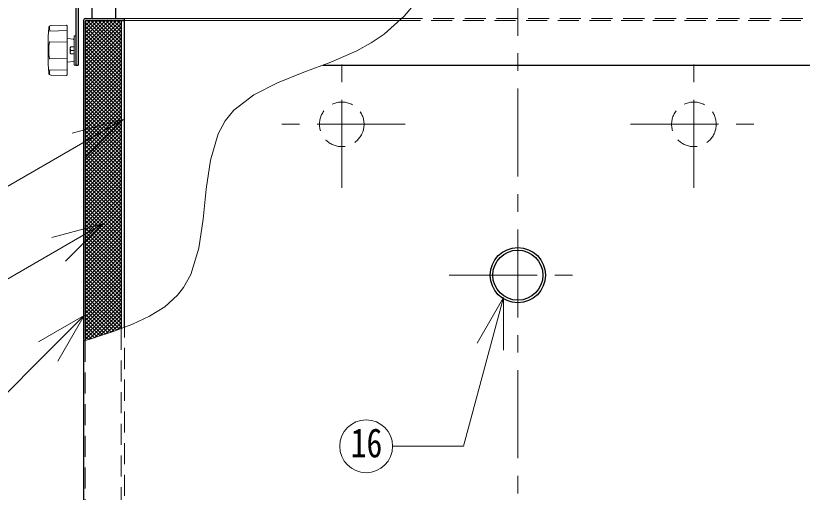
# Model space of a CAD drawing. Units: millimetres at full size, sheet at 1:15; details may follow other scales. Extents: x -3184 to 2891, y -2037 to 2178.
# Drawn here: x -2574 to -1904, y -577 to -171 of the extents above; entities that cross this region are included whole.
import ezdxf
from ezdxf.enums import TextEntityAlignment as Align

# ---------------------------------------------------------------- set-up
doc = ezdxf.new("R2010")
doc.units = ezdxf.units.MM
doc.header["$LTSCALE"] = 15
doc.linetypes.add('CHAIN1', pattern=[8, 5, -1, 1, -1])
doc.linetypes.add('DASHED1', pattern=[1.8, 1.2, -0.6])
doc.layers.add('0-0', color=7, linetype='Continuous', lineweight=18)
doc.styles.add('ＭＳ ゴシック', font='')
doc.styles.get('ＭＳ ゴシック').set_extended_font_data('MS Gothic')

msp = doc.modelspace()

# ---------------------------------------------------------------- linework, layer by layer
at = {"layer": '0-0', "color": 4, "linetype": 'CHAIN1', "lineweight": 9}
for p, q in [((-2146.7, 246.87), (-2146.7, -1262.13)), ((-2296.7, -317.63), (-2296.7, -209.63)), ((-1996.7, -317.63), (-1996.7, -209.63)), ((-2242.7, -263.63), (-2350.7, -263.63)), ((-2050.7, -263.63), (-1942.7, -263.63)), ((-2205.2, -392.13), (-2088.2, -392.13))]:
    msp.add_line(p, q, dxfattribs=at)
at = {"layer": '0-0', "color": 5, "lineweight": 25}
for p, q in [((-2523.2, -135.13), (-2523.2, -213.13)), ((-2521.2, -136.13), (-2521.2, -213.13)), ((-2509.2, -173.63), (-2509.2, -163.63)), ((-2489.2, -173.63), (-2489.2, -163.63)), ((-2515.2, -173.63), (-2481.7, -173.63)), ((-2481.7, -436.56), (-2481.7, -173.63)), ((-2516.7, -175.13), (-2516.7, -1182.63)), ((-2515.2, -175.88), (-2515.2, -447.9)), ((-2514.45, -175.13), (-2481.7, -175.13)), ((-2484.7, -175.13), (-2484.7, -437.7)), ((-2523.2, -213.13), (-2521.2, -213.13)), ((-2312.68, -213.13), (-1770.2, -213.13))]:
    msp.add_line(p, q, dxfattribs=at)
at = {"layer": '0-0', "color": 4, "lineweight": 9}
for p, q in [((-2481.7, -173.63), (-2245.94, -173.63)), ((-2515.2, -205.08), (-2485.25, -175.13)), ((-2515.2, -201.9), (-2488.43, -175.13)), ((-2515.2, -198.72), (-2491.61, -175.13)), ((-2515.2, -195.54), (-2494.79, -175.13)), ((-2515.2, -192.36), (-2497.98, -175.13)), ((-2515.2, -189.17), (-2501.16, -175.13)), ((-2515.2, -185.99), (-2504.34, -175.13)), ((-2515.2, -182.81), (-2507.52, -175.13)), ((-2515.2, -179.63), (-2510.7, -175.13)), ((-2515.2, -176.45), (-2513.89, -175.13)), ((-2515.2, -176.75), (-2484.7, -207.25)), ((-2515.2, -208.27), (-2484.7, -177.77)), ((-2515.2, -179.94), (-2484.7, -210.44)), ((-2513.64, -175.13), (-2484.7, -204.07)), ((-2510.46, -175.13), (-2484.7, -200.89)), ((-2507.28, -175.13), (-2484.7, -197.71)), ((-2504.1, -175.13), (-2484.7, -194.53)), ((-2500.92, -175.13), (-2484.7, -191.34)), ((-2497.73, -175.13), (-2484.7, -188.16)), ((-2494.55, -175.13), (-2484.7, -184.98)), ((-2491.37, -175.13), (-2484.7, -181.8)), ((-2488.19, -175.13), (-2484.7, -178.62)), ((-2485.01, -175.13), (-2484.7, -175.43)), ((-2247.62, -175.13), (-2481.7, -175.13)), ((-2515.2, -211.45), (-2484.7, -180.95)), ((-2515.2, -183.12), (-2484.7, -213.62)), ((-2515.2, -214.63), (-2484.7, -184.13)), ((-2515.2, -186.3), (-2484.7, -216.8)), ((-2515.2, -217.81), (-2484.7, -187.31)), ((-2515.2, -189.48), (-2484.7, -219.98)), ((-2515.2, -220.99), (-2484.7, -190.49)), ((-2515.2, -192.66), (-2484.7, -223.16)), ((-2515.2, -224.18), (-2484.7, -193.68)), ((-2515.2, -195.85), (-2484.7, -226.35)), ((-2515.2, -227.36), (-2484.7, -196.86)), ((-2515.2, -199.03), (-2484.7, -229.53)), ((-2515.2, -230.54), (-2484.7, -200.04)), ((-2515.2, -202.21), (-2484.7, -232.71)), ((-2515.2, -233.72), (-2484.7, -203.22)), ((-2515.2, -205.39), (-2484.7, -235.89)), ((-2515.2, -236.9), (-2484.7, -206.4)), ((-2515.2, -208.57), (-2484.7, -239.07)), ((-2515.2, -240.09), (-2484.7, -209.59)), ((-2515.2, -211.76), (-2484.7, -242.26)), ((-2515.2, -243.27), (-2484.7, -212.77)), ((-2515.2, -214.94), (-2484.7, -245.44)), ((-2515.2, -246.45), (-2484.7, -215.95)), ((-2515.2, -218.12), (-2484.7, -248.62)), ((-2515.2, -249.63), (-2484.7, -219.13)), ((-2515.2, -221.3), (-2484.7, -251.8)), ((-2515.2, -252.81), (-2484.7, -222.31)), ((-2515.2, -224.48), (-2484.7, -254.98)), ((-2515.2, -256), (-2484.7, -225.5)), ((-2515.2, -227.67), (-2484.7, -258.17)), ((-2515.2, -259.18), (-2484.7, -228.68)), ((-2515.2, -230.85), (-2484.7, -261.35)), ((-2515.2, -262.36), (-2484.7, -231.86)), ((-2515.2, -234.03), (-2484.7, -264.53)), ((-2515.2, -265.54), (-2484.7, -235.04)), ((-2515.2, -237.21), (-2484.7, -267.71)), ((-2515.2, -268.72), (-2484.7, -238.22)), ((-2515.2, -240.39), (-2484.7, -270.89)), ((-2515.2, -271.91), (-2484.7, -241.41)), ((-2515.2, -243.58), (-2484.7, -274.08)), ((-2515.2, -275.09), (-2484.7, -244.59)), ((-2515.2, -246.76), (-2484.7, -277.26)), ((-2515.2, -278.27), (-2484.7, -247.77)), ((-2515.2, -249.94), (-2484.7, -280.44)), ((-2515.2, -281.45), (-2484.7, -250.95)), ((-2515.2, -253.12), (-2484.7, -283.62)), ((-2515.2, -284.63), (-2484.7, -254.13)), ((-2515.2, -256.3), (-2484.7, -286.8)), ((-2515.2, -287.82), (-2484.7, -257.32)), ((-2515.2, -259.49), (-2484.7, -289.99)), ((-2515.2, -291), (-2484.7, -260.5)), ((-2515.2, -262.67), (-2484.7, -293.17)), ((-2515.2, -294.18), (-2484.7, -263.68)), ((-2515.2, -265.85), (-2484.7, -296.35)), ((-2515.2, -297.36), (-2484.7, -266.86)), ((-2515.2, -269.03), (-2484.7, -299.53)), ((-2515.2, -300.54), (-2484.7, -270.04)), ((-2515.2, -272.21), (-2484.7, -302.71)), ((-2515.2, -303.73), (-2484.7, -273.23)), ((-2515.2, -275.4), (-2484.7, -305.9)), ((-2515.2, -306.91), (-2484.7, -276.41)), ((-2515.2, -278.58), (-2484.7, -309.08)), ((-2515.2, -310.09), (-2484.7, -279.59)), ((-2515.2, -281.76), (-2484.7, -312.26)), ((-2515.2, -313.27), (-2484.7, -282.77)), ((-2515.2, -284.94), (-2484.7, -315.44)), ((-2515.2, -316.45), (-2484.7, -285.95)), ((-2515.2, -288.12), (-2484.7, -318.62)), ((-2515.2, -319.64), (-2484.7, -289.14)), ((-2515.2, -291.3), (-2484.7, -321.8)), ((-2515.2, -322.82), (-2484.7, -292.32)), ((-2515.2, -294.49), (-2484.7, -324.99)), ((-2515.2, -326), (-2484.7, -295.5)), ((-2515.2, -297.67), (-2484.7, -328.17)), ((-2515.2, -329.18), (-2484.7, -298.68)), ((-2515.2, -300.85), (-2484.7, -331.35)), ((-2515.2, -332.36), (-2484.7, -301.86)), ((-2515.2, -304.03), (-2484.7, -334.53)), ((-2515.2, -335.55), (-2484.7, -305.05)), ((-2515.2, -307.21), (-2484.7, -337.71)), ((-2515.2, -338.73), (-2484.7, -308.23)), ((-2515.2, -310.4), (-2484.7, -340.9)), ((-2515.2, -341.91), (-2484.7, -311.41)), ((-2515.2, -313.58), (-2484.7, -344.08)), ((-2515.2, -345.09), (-2484.7, -314.59)), ((-2515.2, -316.76), (-2484.7, -347.26)), ((-2515.2, -348.27), (-2484.7, -317.77)), ((-2515.2, -319.94), (-2484.7, -350.44)), ((-2515.2, -351.46), (-2484.7, -320.96)), ((-2515.2, -323.12), (-2484.7, -353.62)), ((-2515.2, -354.64), (-2484.7, -324.14)), ((-2515.2, -326.31), (-2484.7, -356.81)), ((-2515.2, -357.82), (-2484.7, -327.32)), ((-2515.2, -329.49), (-2484.7, -359.99)), ((-2515.2, -361), (-2484.7, -330.5)), ((-2515.2, -332.67), (-2484.7, -363.17)), ((-2515.2, -364.18), (-2484.7, -333.68)), ((-2515.2, -335.85), (-2484.7, -366.35)), ((-2515.2, -367.37), (-2484.7, -336.87)), ((-2515.2, -339.03), (-2484.7, -369.53)), ((-2515.2, -370.55), (-2484.7, -340.05)), ((-2515.2, -342.22), (-2484.7, -372.72)), ((-2515.2, -373.73), (-2484.7, -343.23)), ((-2515.2, -345.4), (-2484.7, -375.9)), ((-2515.2, -376.91), (-2484.7, -346.41)), ((-2515.2, -348.58), (-2484.7, -379.08)), ((-2515.2, -380.09), (-2484.7, -349.59)), ((-2515.2, -351.76), (-2484.7, -382.26)), ((-2515.2, -383.27), (-2484.7, -352.77)), ((-2515.2, -354.94), (-2484.7, -385.44)), ((-2515.2, -386.46), (-2484.7, -355.96)), ((-2515.2, -358.13), (-2484.7, -388.63)), ((-2515.2, -389.64), (-2484.7, -359.14)), ((-2515.2, -361.31), (-2484.7, -391.81)), ((-2515.2, -392.82), (-2484.7, -362.32)), ((-2515.2, -364.49), (-2484.7, -394.99)), ((-2515.2, -396), (-2484.7, -365.5)), ((-2515.2, -367.67), (-2484.7, -398.17)), ((-2515.2, -399.18), (-2484.7, -368.68)), ((-2515.2, -370.85), (-2484.7, -401.35)), ((-2515.2, -402.37), (-2484.7, -371.87)), ((-2515.2, -374.04), (-2484.7, -404.54)), ((-2515.2, -405.55), (-2484.7, -375.05)), ((-2515.2, -377.22), (-2484.7, -407.72)), ((-2515.2, -408.73), (-2484.7, -378.23)), ((-2515.2, -380.4), (-2484.7, -410.9)), ((-2515.2, -411.91), (-2484.7, -381.41)), ((-2515.2, -383.58), (-2484.7, -414.08)), ((-2515.2, -415.09), (-2484.7, -384.59)), ((-2515.2, -386.76), (-2484.7, -417.26)), ((-2515.2, -418.28), (-2484.7, -387.78)), ((-2515.2, -389.95), (-2484.7, -420.45)), ((-2515.2, -421.46), (-2484.7, -390.96)), ((-2515.2, -393.13), (-2484.7, -423.63)), ((-2515.2, -424.64), (-2484.7, -394.14)), ((-2515.2, -396.31), (-2484.7, -426.81)), ((-2515.2, -427.82), (-2484.7, -397.32)), ((-2515.2, -399.49), (-2484.7, -429.99)), ((-2515.2, -431), (-2484.7, -400.5)), ((-2515.2, -402.67), (-2484.7, -433.17)), ((-2515.2, -434.19), (-2484.7, -403.69)), ((-2515.2, -405.86), (-2484.7, -436.36)), ((-2515.2, -437.37), (-2484.7, -406.87)), ((-2515.2, -409.04), (-2486.04, -438.2)), ((-2515.2, -440.55), (-2484.7, -410.05)), ((-2515.2, -412.22), (-2488.34, -439.08)), ((-2515.2, -443.73), (-2484.7, -413.23)), ((-2515.2, -415.4), (-2490.65, -439.95)), ((-2515.2, -446.91), (-2484.7, -416.41)), ((-2515.2, -418.58), (-2493.04, -440.74)), ((-2515.2, -421.77), (-2495.44, -441.53)), ((-2512, -446.9), (-2484.7, -419.6)), ((-2515.2, -424.95), (-2497.83, -442.32)), ((-2515.2, -428.13), (-2500.23, -443.11)), ((-2507.38, -445.45), (-2484.7, -422.78)), ((-2502.64, -443.9), (-2484.7, -425.96)), ((-2515.2, -431.31), (-2502.62, -443.89)), ((-2515.2, -434.49), (-2505.01, -444.68)), ((-2497.9, -442.34), (-2484.7, -429.14)), ((-2493.16, -440.78), (-2484.7, -432.32)), ((-2515.2, -437.68), (-2507.41, -445.47)), ((-2515.2, -440.86), (-2509.84, -446.22)), ((-2488.23, -439.04), (-2484.7, -435.51)), ((-2515.2, -444.04), (-2512.26, -446.98)), ((-2515.2, -447.22), (-2514.69, -447.74))]:
    msp.add_line(p, q, dxfattribs=at)
at = {"layer": '0-0', "linetype": 'DASHED1'}
for p, q in [((-2245.94, -173.63), (-1778.2, -173.63)), ((-2247.62, -175.13), (-1778.95, -175.13)), ((-2484.7, -437.7), (-2484.7, -1150.13)), ((-2481.7, -1147.13), (-2481.7, -436.56)), ((-2515.2, -447.9), (-2515.2, -1181.88))]:
    msp.add_line(p, q, dxfattribs=at)
at = {"layer": '0-0'}
for p, q in [((-2531.22, -179.17), (-2544.37, -179.59)), ((-2530.7, -221.59), (-2530.7, -179.67)), ((-2546.69, -188.87), (-2546.3, -181.48)), ((-2530.7, -183.7), (-2545.25, -184.18)), ((-2546.7, -211.87), (-2546.7, -189.39)), ((-2530.7, -193.78), (-2545.25, -193.29)), ((-2525.16, -191.09), (-2530.7, -190.63)), ((-2524.7, -188.13), (-2523.2, -188.13)), ((-2524.7, -188.13), (-2524.7, -213.13)), ((-2527.95, -198.28), (-2527.95, -202.98)), ((-2527.33, -197.63), (-2524.7, -197.63)), ((-2527.33, -200.63), (-2524.7, -200.63)), ((-2530.7, -207.48), (-2545.25, -207.97)), ((-2527.33, -203.63), (-2524.7, -203.63)), ((-2546.69, -212.39), (-2546.3, -219.78)), ((-2525.16, -210.17), (-2530.7, -210.63)), ((-2524.7, -213.13), (-2523.2, -213.13)), ((-2530.7, -217.56), (-2545.25, -217.08)), ((-2531.22, -222.09), (-2544.37, -221.67)), ((-2482.86, -259.43), (-2639.94, -350.12)), ((-2482.86, -259.43), (-2526.33, -271.08)), ((-2482.86, -259.43), (-2514.68, -291.25)), ((-2500.15, -348.48), (-2641.29, -429.97)), ((-2500.15, -348.48), (-2543.62, -360.13)), ((-2500.15, -348.48), (-2531.97, -380.3)), ((-2158.88, -411.08), (-2192.86, -537.88)), ((-2158.88, -411.08), (-2181.38, -450.05)), ((-2158.88, -411.08), (-2158.88, -456.08)), ((-2516.03, -426.35), (-2555, -448.85)), ((-2516.03, -426.35), (-2538.53, -465.32)), ((-2192.86, -537.88), (-2253.43, -537.88))]:
    msp.add_line(p, q, dxfattribs=at)
for points in [[(-2228.7, -153.94), (-2243.51, -171.47), (-2260.61, -186.73), (-2271.76, -194.34), (-2283.76, -200.93), (-2306.02, -210.62), (-2329.04, -219.28), (-2351.41, -228.15), (-2371.71, -238.46), (-2388.51, -251.45), (-2396.09, -260.71), (-2402.04, -271.87), (-2408.56, -294.15), (-2412.11, -318.86), (-2414.72, -344.4), (-2418.41, -369.15), (-2425.21, -391.47), (-2431.37, -402.68), (-2436.57, -409.22), (-2447.45, -418.98), (-2460.38, -427.11), (-2474.92, -433.99), (-2490.63, -439.95), (-2507.04, -445.35), (-2516.7, -448.36)], [(-2516.03, -426.35), (-2622.14, -532.46), (-2687.6, -532.46)]]:
    msp.add_lwpolyline(points, dxfattribs=at)
at = {"layer": '0-0', "color": 4, "linetype": 'DASHED1', "lineweight": 9}
for centre in [(-2296.7, -263.63), (-1996.7, -263.63)]:
    msp.add_circle(centre, 19, dxfattribs=at)
at = {"layer": '0-0', "color": 5, "lineweight": 25}
for radius in [23.5, 21.35]:
    msp.add_circle((-2146.7, -392.13), radius, dxfattribs=at)
at = {"layer": '0-0'}
msp.add_circle((-2275.93, -537.88), 22.5, dxfattribs=at)
at = {"layer": '0-0', "color": 5, "lineweight": 25}
for centre, radius in [((-2515.2, -175.13), 1.5), ((-2514.45, -175.88), 0.75)]:
    msp.add_arc(centre, radius, 90, 180, dxfattribs=at)
at = {"layer": '0-0'}
for centre, radius, start, end in [((-2544.3, -181.59), 2, 91.84585, 176.98087), ((-2543.63, -181.13), 2.07, 141.26695, 176.97243), ((-2531.2, -179.67), 0.5, 0, 91.84585), ((-2535.74, -181.21), 9.96, 178.90936, 197.37998), ((-2536.7, -189.39), 10, 176.98087, 180), ((-2491.87, -200.63), 54.34, 172.70127, 187.29873), ((-2545.27, -193.79), 0.5, 88.09085, 172.70127), ((-2525.2, -191.59), 0.5, 0, 85.23636), ((-2525.85, -199.13), 2.11, 134.62454, 225.37546), ((-2526.39, -199.16), 1.79, 121.62812, 150.75937), ((-2525.85, -202.13), 2.11, 134.62454, 225.37546), ((-2545.27, -207.47), 0.5, 187.29873, 271.90915), ((-2526.39, -202.1), 1.79, 209.24063, 238.37188), ((-2536.7, -211.87), 10, 180, 183.01913), ((-2525.2, -209.67), 0.5, 274.76364, 0), ((-2544.3, -219.67), 2, 183.01913, 268.15415), ((-2535.74, -220.05), 9.96, 162.62002, 181.09064), ((-2543.63, -220.13), 2.07, 183.02757, 218.73305), ((-2531.2, -221.59), 0.5, 268.15415, 0)]:
    msp.add_arc(centre, radius, start, end, dxfattribs=at)

# ---------------------------------------------------------------- texts
at = {"layer": '0-0', "style": 'ＭＳ ゴシック', "width": 0.8}
msp.add_text('16', height=24.74, dxfattribs=at).set_placement((-2289.06, -554.76), align=Align.BOTTOM_LEFT)

doc.saveas('drawing.dxf')
